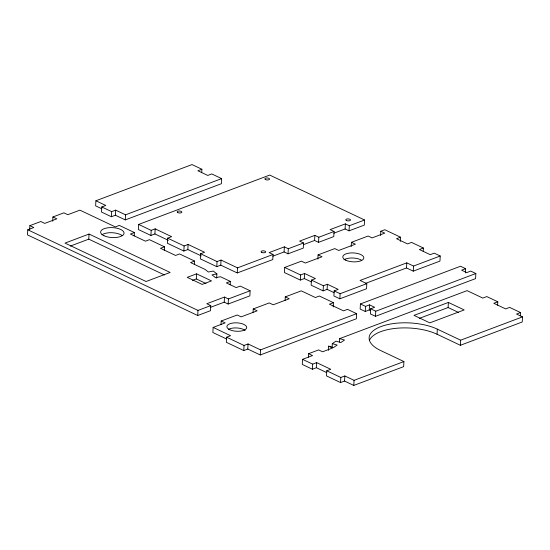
<?xml version="1.0" encoding="UTF-8"?>
<svg xmlns="http://www.w3.org/2000/svg" width="550" height="550" viewBox="0 0 550 550"><rect width="100%" height="100%" fill="white"/><g stroke="black" fill="none" stroke-linecap="round" stroke-linejoin="round"><path stroke-width="0.82" d="M29.638 229.893L29.858 225.651L33.797 227.514L27.768 229.79L27.5 234.884L197.711 315.507L210.485 310.695L210.746 305.601L206.8 303.731L224.482 297.069L228.436 298.939L250.126 290.771L249.858 295.866L228.167 304.033L224.214 302.163L210.547 307.312M52.683 221.21L52.91 216.968L63.876 212.836L67.815 214.699L79.915 210.141L115.321 226.916L119.329 225.411L134.386 232.54L134.207 235.936M70.359 246.084L88.777 239.14L89.045 234.046L170.122 272.456L146.094 281.504L65.024 243.1L89.045 234.046M201.706 172.652L201.884 169.256L191.998 164.574L95.899 200.771L95.638 205.865L101.716 208.746M95.899 200.771L105.786 205.452L101.777 206.958L101.509 212.053L111.389 216.734L115.397 215.229L125.276 219.904L221.375 183.707L221.643 178.613L211.764 173.931L207.756 175.443L197.876 170.761L201.884 169.256M111.389 216.734L111.657 211.64L115.665 210.134L125.544 214.816L221.643 178.613M115.397 215.229L115.665 210.134M125.276 219.904L125.544 214.816M333.864 233.2L345.104 228.965L349.051 230.835L364.306 225.094L364.574 220L269.72 175.065L138.669 224.434L138.401 229.529L150.913 235.455L154.907 233.949L168.376 240.336M150.913 235.455L151.181 230.361L155.169 228.862L171.641 236.658L167.647 238.164L167.379 243.258L183.851 251.054L187.839 249.556L201.314 255.936M154.907 233.949L155.169 228.862M164.319 250.202L164.498 246.806L149.442 239.676L145.434 241.182L130.377 234.053L134.386 232.54M183.851 251.054L184.119 245.967L188.107 244.461L204.572 252.258L200.585 253.763L200.317 258.857L216.782 266.661L220.777 265.155L237.242 272.958L272.786 259.566L273.054 254.471L269.101 252.601L284.35 246.854L288.303 248.731L303.559 242.983L303.291 248.077L288.035 253.825L284.089 251.948L272.848 256.183M187.839 249.556L188.107 244.461M194.432 264.468L194.611 261.071L179.554 253.935L175.546 255.447L160.49 248.311L164.498 246.806M192.424 280.397L196.316 278.933L196.584 273.838L211.482 280.899L202.153 284.412L187.248 277.351L196.584 273.838M197.711 315.507L197.979 310.413L210.746 305.601M221.018 324.418L221.196 321.021L225.149 322.891L213.139 327.415L212.871 332.509L226.531 338.986M216.782 266.661L217.051 261.566L221.045 260.061L237.511 267.864L273.054 254.471M216.652 278.135L216.879 273.886L213.269 271.047L208.381 272.016L205.143 269.466L190.603 262.577L194.611 261.071M220.777 265.155L221.045 260.061M224.214 302.163L224.482 297.069M228.167 304.033L228.436 298.939M213.139 327.415L230.594 335.686L226.586 337.198L226.318 342.286L243.774 350.556L247.782 349.051L260.267 354.963L356.366 318.766L356.634 313.672L347.524 309.354L343.516 310.86L329.436 304.191L333.444 302.686L333.218 306.928M230.182 284.804L230.361 281.407L220.481 276.732L215.593 277.702L211.991 274.863L216.879 273.886M237.242 272.958L237.511 267.864M243.774 350.556L244.042 345.462L248.05 343.956L260.535 349.869L356.634 313.672M247.782 349.051L248.05 343.956M253.048 312.352L253.227 308.956L269.246 302.919L273.199 304.796L289.218 298.76L285.264 296.89L285.086 300.286M260.267 354.963L260.535 349.869M284.089 251.948L284.35 246.854M317.845 259.112L318.065 254.884L322.018 256.754L305.339 263.038L301.386 261.168L284.701 267.451L284.433 272.546L300.327 280.074L304.329 278.561L311.293 281.861M288.035 253.825L288.303 248.731M300.327 280.074L300.596 274.979L304.597 273.474L315.425 278.603L311.424 280.108L311.156 285.202L323.104 290.861L327.113 289.355L334.049 292.641M304.329 278.561L304.597 273.474M308.419 357.087L308.598 353.691L312.544 355.561L302.534 359.336L302.273 364.423L312.4 369.222L316.401 367.716L326.776 372.632M314.593 240.46L314.861 235.366L318.814 237.236L334.063 231.488L333.802 236.583L318.546 242.33L314.593 240.46L303.353 244.688M318.546 242.33L318.814 237.236M312.4 369.222L312.668 364.127L316.669 362.622L330.749 369.291L326.748 370.796L326.48 375.891L340.56 382.559L344.561 381.054L353.794 385.426L403.645 366.651L403.913 361.556L380.6 350.515A39.896 16.926 3 0 1 380.964 326.569A39.896 16.926 3 0 1 437.326 329.147L460.639 340.189L522.5 316.882L522.232 321.977L460.371 345.283L437.058 334.242A39.896 16.926 3 0 0 397.244 328.199A39.896 16.926 3 0 0 369.607 339.941M316.401 367.716L316.669 362.622M323.104 290.861L323.373 285.766L327.374 284.261L338.174 289.376L334.173 290.888L333.905 295.976L339.859 298.801L366.547 288.743L366.816 283.649L360.071 280.452L406.787 262.859L413.531 266.049L440.227 255.998L439.959 261.092L413.263 271.143L406.519 267.953L365.351 283.456M327.113 289.355L327.374 284.261M328.391 350.391L328.618 346.149L333.465 347.566L337.157 345.056L332.303 343.64L332.124 347.036M339.859 298.801L340.127 293.707L366.816 283.649M345.104 228.965L345.366 223.871L349.319 225.748L364.574 220M339.501 342.018L339.68 338.621L467.074 290.634L482.817 298.086L486.805 296.581L497.791 301.785L497.612 305.181M340.56 382.559L340.821 377.472L344.829 375.959L354.062 380.332L403.913 361.556M349.051 230.835L349.319 225.748M351.216 246.544L351.436 242.309L368.122 236.026L372.068 237.903L384.752 233.124L380.799 231.254L380.579 235.482M344.561 381.054L344.829 375.959M353.794 385.426L354.062 380.332M465.41 272.917L465.63 268.668L460.522 266.248L360.415 303.957L360.147 309.052L365.262 311.472L369.27 309.959L370.728 310.654M365.262 311.472L365.53 306.377L369.531 304.872L374.646 307.292L370.645 308.798L370.377 313.892L375.492 316.312L475.592 278.609L475.86 273.515L470.745 271.088L466.744 272.601L461.629 270.181L465.63 268.668M369.27 309.959L369.531 304.872M375.492 316.312L375.753 311.218L475.86 273.515M400.317 241.443L400.544 237.201L384.801 229.742L380.799 231.254M406.519 267.953L406.787 262.859M413.263 271.143L413.531 266.049M423.218 251.419L423.397 248.022L411.524 242.399L407.522 243.911L396.536 238.707L400.544 237.201M437.058 334.242L437.326 329.147M419.341 318.368L448.119 307.526L448.381 302.431L464.193 309.925L429.825 322.871L414.013 315.377L448.381 302.431M460.371 345.283L460.639 340.189M520.321 315.941L520.499 312.544L509.664 307.409L505.67 308.914L493.797 303.291L497.791 301.785M332.303 343.64L335.988 341.131L340.842 342.547L344.527 340.038L339.68 338.621M29.858 225.651L40.796 221.526L44.736 223.396L56.849 218.831L52.91 216.968M314.861 235.366L299.606 241.113L303.559 242.983M345.366 223.871L330.117 229.618L334.063 231.488M230.361 281.407L226.359 282.92L236.239 287.602L240.24 286.089L250.126 290.771M318.065 254.884L334.751 248.6L338.704 250.47L355.389 244.186L351.436 242.309M221.196 321.021L237.215 314.985L241.168 316.862L257.18 310.826L253.227 308.956M285.264 296.89L301.276 290.854L315.356 297.522L319.364 296.017L333.444 302.686M423.397 248.022L419.396 249.535L430.231 254.671L434.239 253.158L440.227 255.998M308.598 353.691L318.608 349.917L322.561 351.794L332.571 348.019L328.618 346.149M520.499 312.544L516.512 314.05L522.5 316.882M448.119 307.526L458.659 312.517M284.701 267.451L300.596 274.979M311.424 280.108L323.373 285.766M334.173 290.888L340.127 293.707M360.415 303.957L365.53 306.377M370.645 308.798L375.753 311.218M101.777 206.958L111.657 211.64M138.669 224.434L151.181 230.361M167.647 238.164L184.119 245.967M200.585 253.763L217.051 261.566M196.316 278.933L206.002 283.518M88.777 239.14L164.45 274.986M302.534 359.336L312.668 364.127M326.748 370.796L340.821 377.472M27.768 229.79L197.979 310.413M226.586 337.198L244.042 345.462M343.963 259.827A10.539 4.469 3 0 1 361.701 260.308M101.963 234.74A11.736 4.978 3 0 1 122.265 235.668M228.415 329.374A9.934 4.214 3 0 1 245.135 330.413M345.819 260.205A10.539 4.469 3 0 0 363.454 259.009A10.539 4.469 3 0 0 350.653 252.945A10.539 4.469 3 0 0 345.819 260.205M265.54 179.589A2.344 0.997 3 0 0 269.466 179.321A2.344 0.997 3 0 0 266.613 177.973A2.344 0.997 3 0 0 265.54 179.589M177.849 212.623A2.344 0.997 3 0 0 181.775 212.355A2.344 0.997 3 0 0 178.922 211.001A2.344 0.997 3 0 0 177.849 212.623M346.452 220.516A2.344 0.997 3 0 0 350.384 220.248A2.344 0.997 3 0 0 347.531 218.9A2.344 0.997 3 0 0 346.452 220.516M261.766 252.436A2.317 0.983 3 0 0 265.65 252.168A2.317 0.983 3 0 0 262.831 250.834A2.317 0.983 3 0 0 261.766 252.436M104.005 235.744A11.736 4.978 3 0 0 123.647 234.41A11.736 4.978 3 0 0 109.388 227.652A11.736 4.978 3 0 0 104.005 235.744M229.776 329.732A9.934 4.214 3 0 0 246.379 328.563A9.934 4.214 3 0 0 234.252 322.871A9.934 4.214 3 0 0 229.776 329.732"/></g></svg>
